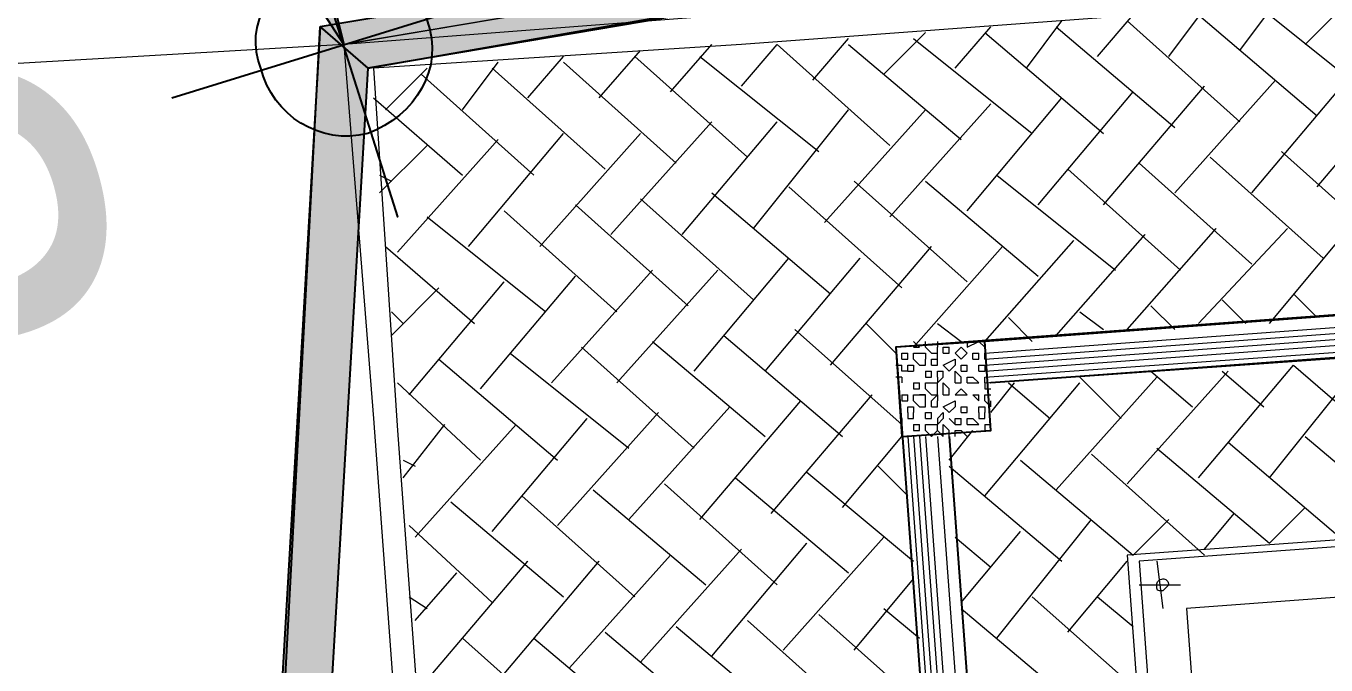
# Model space of a CAD drawing. Header units: millimetres. Extents: x 2928 to 3112, y 1220 to 1280.
# Drawn here: x 2998.824 to 2999.554, y 1266.442 to 1266.801 of the extents above; entities that cross this region are included whole.
import ezdxf

# ---------------------------------------------------------------- set-up
doc = ezdxf.new("R2010")
doc.units = ezdxf.units.MM
doc.styles.add('Arial$001', font='arial.ttf', dxfattribs={"height": 3.564})

msp = doc.modelspace()

# ---------------------------------------------------------------- hatches: boundary and pattern name
at = {"true_color": 0xdd0000}
h = msp.add_hatch(color=12, dxfattribs=at)
h.paths.add_polyline_path([(3002.98886, 1267.45733), (3002.96553, 1267.46066), (3002.68219, 1262.21392)])
h.paths.add_polyline_path([(3002.96553, 1267.46066), (3002.68219, 1262.21392), (3002.65886, 1262.23725)])
h.paths.add_polyline_path([(3002.68219, 1262.21392), (3002.65886, 1262.23725), (2998.68214, 1261.54058)])
h.paths.add_polyline_path([(3002.65886, 1262.23725), (2998.68214, 1261.54058), (2998.7088, 1261.57058)])
h.paths.add_polyline_path([(2998.68214, 1261.54058), (2998.7088, 1261.57058), (2998.98881, 1266.80065)])
h.paths.add_polyline_path([(2998.7088, 1261.57058), (2998.98881, 1266.80065), (2999.01547, 1266.77732)])
h.paths.add_polyline_path([(2998.98881, 1266.80065), (2999.01547, 1266.77732), (3002.97553, 1267.47066)])
h.paths.add_polyline_path([(2999.01547, 1266.77732), (3002.97553, 1267.47066), (3002.97886, 1267.44733)])
at = {"true_color": 0x000007}
msp.add_hatch(color=7, dxfattribs=at).paths.add_polyline_path([(2998.92881, 1267.08732), (2999.00214, 1266.79065), (2998.83547, 1267.04732)])

# ---------------------------------------------------------------- linework, layer by layer
at = {"color": 252, "linetype": 'Continuous', "lineweight": 5, "true_color": 0x989898}
for points in [[(3003.02887, 1267.46733), (2999.00214, 1266.79065), (2997.51545, 1266.70398), (2997.44879, 1268.88735), (3003.14553, 1269.49069)], [(3000.5255, 1266.90065), (2999.21881, 1266.80732), (2999.00214, 1266.79065), (2999.01881, 1266.58065), (2999.35881, 1261.95725), (3000.88217, 1262.07059), (3002.40886, 1262.18392), (3002.06885, 1266.80399), (3002.05218, 1267.01399), (3001.83885, 1266.99732)], [(3000.52883, 1266.88732), (2999.22548, 1266.79065), (2999.01881, 1266.77732), (2999.03214, 1266.57398), (2999.37215, 1261.97392), (3000.88217, 1262.08392), (3002.39219, 1262.19725), (3002.05552, 1266.79732), (3002.03885, 1266.99732), (3001.83218, 1266.98399)], [(2999.44215, 1266.50398), (2999.75215, 1262.30392), (3000.85883, 1262.38726), (3001.96552, 1262.47059), (3001.65885, 1266.66398), (3000.54883, 1266.58398)]]:
    msp.add_lwpolyline(points, close=True, dxfattribs=at)
at = {"color": 12, "linetype": 'Continuous', "lineweight": -2, "true_color": 0xdd0000}
for points in [[(2998.98881, 1266.80065), (2999.01547, 1266.77732), (3002.97553, 1267.47066)], [(2999.01547, 1266.77732), (3002.97553, 1267.47066), (3002.97886, 1267.44733)], [(2998.68214, 1261.54058), (2998.7088, 1261.57058), (2998.98881, 1266.80065)], [(2998.7088, 1261.57058), (2998.98881, 1266.80065), (2999.01547, 1266.77732)]]:
    msp.add_lwpolyline(points, close=True, dxfattribs=at)
at = {"color": 7, "linetype": 'Continuous', "lineweight": 5, "true_color": 0x000007}
msp.add_lwpolyline([(2999.00214, 1266.79065), (3002.97886, 1267.46066), (3002.66886, 1262.22725), (2998.69547, 1261.55724)], dxfattribs=at)
at = {"color": 7, "linetype": 'Continuous', "lineweight": -2, "true_color": 0x000007}
for points in [[(2998.92881, 1267.08732), (2999.00214, 1266.79065), (2998.83547, 1267.04732)], [(2999.31215, 1266.62065), (2999.31548, 1266.57065), (2999.36548, 1266.57398), (2999.36215, 1266.62398)]]:
    msp.add_lwpolyline(points, close=True, dxfattribs=at)
for points in [[(2998.97214, 1266.88399), (2999.03214, 1266.69398), (2999.03214, 1266.69398)], [(2998.97214, 1266.88399), (2999.03214, 1266.69398), (2999.03214, 1266.69398)], [(2998.90547, 1266.76065), (2999.09881, 1266.82065), (2999.09881, 1266.82065)], [(2998.90547, 1266.76065), (2999.09881, 1266.82065), (2999.09881, 1266.82065)], [(3001.97552, 1264.02061), (3001.76885, 1266.80065), (3000.54216, 1266.71065), (2999.31215, 1266.62065), (2999.51548, 1263.85728)], [(3000.54216, 1266.68398), (2999.36548, 1266.60065), (2999.36548, 1266.60065)], [(2999.34215, 1266.57065), (2999.54215, 1263.86061), (2999.54215, 1263.86061)]]:
    msp.add_lwpolyline(points, dxfattribs=at)
at = {"color": 9, "linetype": 'Continuous', "lineweight": 5, "true_color": 0xbababa}
for points in [[(2999.50548, 1266.78732), (2999.52548, 1266.81399), (2999.52548, 1266.81399)], [(2999.54215, 1266.79065), (2999.56548, 1266.81399), (2999.56548, 1266.81399)], [(2999.38548, 1266.77732), (2999.40548, 1266.80399), (2999.40548, 1266.80399)], [(2999.42548, 1266.78399), (2999.44548, 1266.80732), (2999.44548, 1266.80732)], [(2999.44215, 1266.80399), (2999.50548, 1266.74732), (2999.50548, 1266.74732)], [(2999.46548, 1266.78399), (2999.48548, 1266.81065), (2999.48548, 1266.81065)], [(2999.48215, 1266.80732), (2999.54882, 1266.75065), (2999.54882, 1266.75065)], [(2999.52215, 1266.80732), (2999.58882, 1266.75399), (2999.58882, 1266.75399)], [(2999.30548, 1266.77399), (2999.32881, 1266.79732), (2999.32881, 1266.79732)], [(2999.34548, 1266.77732), (2999.36548, 1266.80065), (2999.36548, 1266.80065)], [(2999.36215, 1266.79732), (2999.42881, 1266.74065), (2999.42881, 1266.74065)], [(2999.40215, 1266.80065), (2999.46881, 1266.74399), (2999.46881, 1266.74399)], [(2999.18548, 1266.76399), (2999.20881, 1266.79065), (2999.20881, 1266.79065)], [(2999.22548, 1266.76732), (2999.24548, 1266.79065), (2999.24548, 1266.79065)], [(2999.24548, 1266.79065), (2999.30881, 1266.73399), (2999.30881, 1266.73399)], [(2999.26548, 1266.77065), (2999.28548, 1266.79399), (2999.28548, 1266.79399)], [(2999.28548, 1266.79065), (2999.34881, 1266.73732), (2999.34881, 1266.73732)], [(2999.32215, 1266.79399), (2999.38881, 1266.74065), (2999.38881, 1266.74065)], [(2999.36215, 1266.62398), (3000.54216, 1266.71065), (3001.71885, 1266.79399)], [(2999.36215, 1266.61732), (3000.54216, 1266.70398), (3001.71885, 1266.79065)], [(2999.36215, 1266.61398), (3000.54216, 1266.70065), (3001.72218, 1266.79065)], [(2999.10548, 1266.76065), (2999.12548, 1266.78399), (2999.12548, 1266.78399)], [(2999.14548, 1266.76065), (2999.16881, 1266.78732), (2999.16881, 1266.78732)], [(2999.16548, 1266.78399), (2999.22881, 1266.72732), (2999.22881, 1266.72732)], [(2999.20214, 1266.78399), (2999.26881, 1266.73065), (2999.26881, 1266.73065)], [(2999.36215, 1266.61065), (3000.54216, 1266.69732), (3001.72218, 1266.78399)], [(2999.02547, 1266.75399), (2999.04881, 1266.77732), (2999.04881, 1266.77732)], [(2999.06881, 1266.75399), (2999.08881, 1266.78065), (2999.08881, 1266.78065)], [(2999.08548, 1266.77732), (2999.14881, 1266.72065), (2999.14881, 1266.72065)], [(2999.12548, 1266.78065), (2999.18881, 1266.72398), (2999.18881, 1266.72398)], [(2999.36215, 1266.60732), (3000.54216, 1266.69398), (3001.72218, 1266.78065)], [(2999.36215, 1266.60398), (3000.54216, 1266.68732), (3001.72218, 1266.77732)], [(2999.54882, 1266.71065), (2999.60548, 1266.77732), (2999.60548, 1266.77732)], [(2999.04548, 1266.77399), (2999.10881, 1266.71732), (2999.10881, 1266.71732)], [(2999.36215, 1266.60065), (3000.54216, 1266.68732), (3001.72218, 1266.77399)], [(2999.42881, 1266.70065), (2999.48548, 1266.76732), (2999.48548, 1266.76732)], [(2999.46881, 1266.70732), (2999.52548, 1266.77065), (2999.52548, 1266.77065)], [(2999.51215, 1266.70732), (2999.56548, 1266.77065), (2999.56548, 1266.77065)], [(2999.01881, 1266.76065), (2999.06881, 1266.71732), (2999.06881, 1266.71732)], [(2999.35215, 1266.69732), (2999.40548, 1266.76065), (2999.40548, 1266.76065)], [(2999.39215, 1266.70065), (2999.44548, 1266.76399), (2999.44548, 1266.76399)], [(2999.23214, 1266.68732), (2999.28548, 1266.75399), (2999.28548, 1266.75399)], [(2999.27215, 1266.69065), (2999.32881, 1266.75399), (2999.32881, 1266.75399)], [(2999.30881, 1266.69398), (2999.36548, 1266.75732), (2999.36548, 1266.75732)], [(2999.15214, 1266.68398), (2999.20881, 1266.74732), (2999.20881, 1266.74732)], [(2999.19214, 1266.68398), (2999.24548, 1266.74732), (2999.24548, 1266.74732)], [(2999.07214, 1266.67732), (2999.12548, 1266.74065), (2999.12548, 1266.74065)], [(2999.11214, 1266.67732), (2999.16881, 1266.74065), (2999.16881, 1266.74065)], [(2999.02214, 1266.70732), (2999.04881, 1266.73399), (2999.04881, 1266.73399)], [(2999.03214, 1266.67398), (2999.08881, 1266.73732), (2999.08881, 1266.73732)], [(2999.44881, 1266.72398), (2999.51215, 1266.66732), (2999.51215, 1266.66732)], [(2999.48881, 1266.72732), (2999.55215, 1266.67065), (2999.55215, 1266.67065)], [(2999.52882, 1266.73065), (2999.59215, 1266.67398), (2999.59215, 1266.67398)], [(2999.02214, 1266.71732), (2999.02881, 1266.71398), (2999.02881, 1266.71398)], [(2999.36881, 1266.71732), (2999.43548, 1266.66398), (2999.43548, 1266.66398)], [(2999.40881, 1266.72065), (2999.47215, 1266.66398), (2999.47215, 1266.66398)], [(2999.25214, 1266.71065), (2999.31548, 1266.65398), (2999.31548, 1266.65398)], [(2999.28881, 1266.71398), (2999.35215, 1266.65732), (2999.35215, 1266.65732)], [(2999.32881, 1266.71398), (2999.39215, 1266.66065), (2999.39215, 1266.66065)], [(2999.16881, 1266.70398), (2999.23214, 1266.64732), (2999.23214, 1266.64732)], [(2999.20881, 1266.70732), (2999.27548, 1266.65065), (2999.27548, 1266.65065)], [(2999.09214, 1266.69732), (2999.15548, 1266.64065), (2999.15548, 1266.64065)], [(2999.13214, 1266.70065), (2999.19548, 1266.64398), (2999.19548, 1266.64398)], [(2999.04881, 1266.69398), (2999.11548, 1266.64065), (2999.11548, 1266.64065)], [(2999.44215, 1266.63065), (2999.49215, 1266.68732), (2999.49215, 1266.68732)], [(2999.48215, 1266.63398), (2999.53215, 1266.68732), (2999.53215, 1266.68732)], [(2999.52215, 1266.63398), (2999.57215, 1266.69398), (2999.57215, 1266.69398)], [(2999.36215, 1266.62398), (2999.41215, 1266.68065), (2999.41215, 1266.68065)], [(2999.40215, 1266.62732), (2999.45215, 1266.68398), (2999.45215, 1266.68398)], [(2999.02547, 1266.67732), (2999.07548, 1266.63398), (2999.07548, 1266.63398)], [(2999.27548, 1266.61065), (2999.33215, 1266.67732), (2999.33215, 1266.67732)], [(2999.32215, 1266.62065), (2999.37215, 1266.67732), (2999.37215, 1266.67732)], [(2999.19881, 1266.60732), (2999.25214, 1266.67065), (2999.25214, 1266.67065)], [(2999.23881, 1266.60732), (2999.29215, 1266.67065), (2999.29215, 1266.67065)], [(2999.07881, 1266.59732), (2999.13214, 1266.66065), (2999.13214, 1266.66065)], [(2999.11881, 1266.60065), (2999.17548, 1266.66398), (2999.17548, 1266.66398)], [(2999.15548, 1266.60065), (2999.21214, 1266.66398), (2999.21214, 1266.66398)], [(2999.02881, 1266.62732), (2999.05548, 1266.65398), (2999.05548, 1266.65398)], [(2999.03881, 1266.59398), (2999.09214, 1266.65732), (2999.09214, 1266.65732)], [(2999.53548, 1266.65065), (2999.54882, 1266.63732), (2999.54882, 1266.63732)], [(2999.45548, 1266.64398), (2999.46881, 1266.63065), (2999.46881, 1266.63065)], [(2999.49548, 1266.64732), (2999.50882, 1266.63398), (2999.50882, 1266.63398)], [(2999.02881, 1266.64065), (2999.03548, 1266.63398), (2999.03548, 1266.63398)], [(2999.37548, 1266.63732), (2999.38881, 1266.62398), (2999.38881, 1266.62398)], [(2999.41548, 1266.64065), (2999.42881, 1266.63065), (2999.42881, 1266.63065)], [(2999.25548, 1266.63065), (2999.31548, 1266.57732), (2999.31548, 1266.57732)], [(2999.29548, 1266.63398), (2999.31215, 1266.61732), (2999.31215, 1266.61732)], [(2999.33548, 1266.63398), (2999.34881, 1266.62398), (2999.34881, 1266.62398)], [(2999.17548, 1266.62398), (2999.23881, 1266.57065), (2999.23881, 1266.57065)], [(2999.21548, 1266.62732), (2999.28215, 1266.57065), (2999.28215, 1266.57065)], [(2999.32548, 1266.62065), (2999.32215, 1266.62398), (2999.32215, 1266.62398)], [(2999.32881, 1266.62065), (2999.32881, 1266.62398), (2999.32881, 1266.62398)], [(2999.33548, 1266.62398), (2999.33548, 1266.62065), (2999.33548, 1266.62065)], [(2999.35215, 1266.62398), (2999.35215, 1266.62065), (2999.35215, 1266.62065)], [(2999.35215, 1266.62065), (2999.35881, 1266.62398), (2999.35881, 1266.62398)], [(2999.35881, 1266.62398), (2999.35548, 1266.62398), (2999.35548, 1266.62398)], [(2999.36215, 1266.62065), (2999.35881, 1266.62398), (2999.35881, 1266.62398)], [(2999.36215, 1266.62065), (2999.36215, 1266.62398), (2999.36215, 1266.62398)], [(2999.05548, 1266.61398), (2999.12214, 1266.55732), (2999.12214, 1266.55732)], [(2999.09548, 1266.61732), (2999.16214, 1266.56398), (2999.16214, 1266.56398)], [(2999.13548, 1266.62065), (2999.19881, 1266.56398), (2999.19881, 1266.56398)], [(2999.31548, 1266.61732), (2999.31881, 1266.61732), (2999.31881, 1266.61732)], [(2999.31548, 1266.61398), (2999.31548, 1266.61732), (2999.31548, 1266.61732)], [(2999.31548, 1266.61398), (2999.31881, 1266.61398), (2999.31881, 1266.61398)], [(2999.31881, 1266.61398), (2999.31881, 1266.61732), (2999.31881, 1266.61732)], [(2999.32215, 1266.62065), (2999.32548, 1266.62065), (2999.32548, 1266.62065)], [(2999.32215, 1266.61398), (2999.32215, 1266.61732), (2999.32215, 1266.61732)], [(2999.32215, 1266.61732), (2999.32881, 1266.61732), (2999.32881, 1266.61732)], [(2999.32215, 1266.61398), (2999.32548, 1266.61065), (2999.32548, 1266.61065)], [(2999.32881, 1266.62065), (2999.33215, 1266.61732), (2999.33215, 1266.61732)], [(2999.32881, 1266.61732), (2999.32881, 1266.61398), (2999.32881, 1266.61398)], [(2999.32881, 1266.61065), (2999.32881, 1266.61398), (2999.32881, 1266.61398)], [(2999.33215, 1266.61732), (2999.33548, 1266.61732), (2999.33548, 1266.61732)], [(2999.33215, 1266.61065), (2999.33215, 1266.61398), (2999.33215, 1266.61398)], [(2999.33215, 1266.61398), (2999.33548, 1266.61398), (2999.33548, 1266.61398)], [(2999.33548, 1266.61732), (2999.33548, 1266.62065), (2999.33548, 1266.62065)], [(2999.33548, 1266.61398), (2999.33548, 1266.61732), (2999.33548, 1266.61732)], [(2999.33548, 1266.61065), (2999.33548, 1266.61398), (2999.33548, 1266.61398)], [(2999.33881, 1266.62065), (2999.34215, 1266.62065), (2999.34215, 1266.62065)], [(2999.33881, 1266.61732), (2999.33881, 1266.62065), (2999.33881, 1266.62065)], [(2999.33881, 1266.61732), (2999.34215, 1266.61732), (2999.34215, 1266.61732)], [(2999.33881, 1266.61065), (2999.34548, 1266.61398), (2999.34548, 1266.61398)], [(2999.34215, 1266.61732), (2999.34215, 1266.62065), (2999.34215, 1266.62065)], [(2999.34548, 1266.61732), (2999.34881, 1266.62065), (2999.34881, 1266.62065)], [(2999.34548, 1266.61732), (2999.34881, 1266.61398), (2999.34881, 1266.61398)], [(2999.34548, 1266.61398), (2999.34548, 1266.61065), (2999.34548, 1266.61065)], [(2999.34881, 1266.62065), (2999.35215, 1266.61732), (2999.35215, 1266.61732)], [(2999.34881, 1266.61398), (2999.35215, 1266.61732), (2999.35215, 1266.61732)], [(2999.35548, 1266.61398), (2999.35548, 1266.61732), (2999.35548, 1266.61732)], [(2999.35548, 1266.61732), (2999.35881, 1266.61732), (2999.35881, 1266.61732)], [(2999.35548, 1266.61398), (2999.35881, 1266.61398), (2999.35881, 1266.61398)], [(2999.35881, 1266.61398), (2999.35881, 1266.61732), (2999.35881, 1266.61732)], [(2999.36215, 1266.61398), (2999.36215, 1266.61732), (2999.36215, 1266.61732)], [(2999.36215, 1266.61398), (2999.36215, 1266.61732), (2999.36215, 1266.61732)], [(2999.52215, 1266.54732), (2999.57548, 1266.61398), (2999.57548, 1266.61398)], [(2999.31215, 1266.61065), (2999.31548, 1266.61065), (2999.31548, 1266.61065)], [(2999.31548, 1266.60732), (2999.31548, 1266.61065), (2999.31548, 1266.61065)], [(2999.31881, 1266.60732), (2999.31548, 1266.60732), (2999.31548, 1266.60732)], [(2999.31881, 1266.60732), (2999.31881, 1266.61065), (2999.31881, 1266.61065)], [(2999.31881, 1266.61065), (2999.32215, 1266.61065), (2999.32215, 1266.61065)], [(2999.31881, 1266.60732), (2999.32215, 1266.60732), (2999.32215, 1266.60732)], [(2999.32215, 1266.61065), (2999.32215, 1266.60732), (2999.32215, 1266.60732)], [(2999.32548, 1266.61065), (2999.32881, 1266.61065), (2999.32881, 1266.61065)], [(2999.32881, 1266.60732), (2999.33215, 1266.60732), (2999.33215, 1266.60732)], [(2999.32881, 1266.60732), (2999.32881, 1266.60398), (2999.32881, 1266.60398)], [(2999.33215, 1266.61065), (2999.33548, 1266.61065), (2999.33548, 1266.61065)], [(2999.33215, 1266.60398), (2999.33215, 1266.60732), (2999.33215, 1266.60732)], [(2999.33548, 1266.60398), (2999.33548, 1266.60732), (2999.33548, 1266.60732)], [(2999.33548, 1266.60732), (2999.33881, 1266.60732), (2999.33881, 1266.60732)], [(2999.33881, 1266.61065), (2999.34215, 1266.60732), (2999.34215, 1266.60732)], [(2999.33881, 1266.60398), (2999.33881, 1266.60732), (2999.33881, 1266.60732)], [(2999.34215, 1266.60732), (2999.34548, 1266.61065), (2999.34548, 1266.61065)], [(2999.34548, 1266.60732), (2999.34881, 1266.60398), (2999.34881, 1266.60398)], [(2999.34548, 1266.60398), (2999.34548, 1266.60732), (2999.34548, 1266.60732)], [(2999.34881, 1266.60732), (2999.34881, 1266.61065), (2999.34881, 1266.61065)], [(2999.34881, 1266.61065), (2999.35215, 1266.61065), (2999.35215, 1266.61065)], [(2999.34881, 1266.60732), (2999.35215, 1266.60732), (2999.35215, 1266.60732)], [(2999.35215, 1266.60732), (2999.35215, 1266.61065), (2999.35215, 1266.61065)], [(2999.35881, 1266.60732), (2999.35881, 1266.61065), (2999.35881, 1266.61065)], [(2999.35881, 1266.61065), (2999.36215, 1266.61065), (2999.36215, 1266.61065)], [(2999.35881, 1266.60732), (2999.36215, 1266.60732), (2999.36215, 1266.60732)], [(2999.36215, 1266.61065), (2999.36215, 1266.60732), (2999.36215, 1266.60732)], [(2999.44215, 1266.54398), (2999.49882, 1266.60732), (2999.49882, 1266.60732)], [(2999.45548, 1266.60732), (2999.47881, 1266.58732), (2999.47881, 1266.58732)], [(2999.48215, 1266.54732), (2999.53548, 1266.61065), (2999.53548, 1266.61065)], [(2999.49548, 1266.60732), (2999.51882, 1266.58732), (2999.51882, 1266.58732)], [(2999.53548, 1266.61065), (2999.55882, 1266.59065), (2999.55882, 1266.59065)], [(2999.03214, 1266.60065), (2999.07881, 1266.55732), (2999.07881, 1266.55732)], [(2999.31548, 1266.60398), (2999.31215, 1266.60398), (2999.31215, 1266.60398)], [(2999.31548, 1266.60398), (2999.31548, 1266.60065), (2999.31548, 1266.60065)], [(2999.32215, 1266.60065), (2999.32548, 1266.60065), (2999.32548, 1266.60065)], [(2999.32215, 1266.60065), (2999.32215, 1266.59732), (2999.32215, 1266.59732)], [(2999.32548, 1266.59732), (2999.32548, 1266.60065), (2999.32548, 1266.60065)], [(2999.32881, 1266.60398), (2999.33215, 1266.60398), (2999.33215, 1266.60398)], [(2999.32881, 1266.59732), (2999.32881, 1266.60065), (2999.32881, 1266.60065)], [(2999.32881, 1266.60065), (2999.33215, 1266.60065), (2999.33215, 1266.60065)], [(2999.33215, 1266.60065), (2999.33548, 1266.60065), (2999.33548, 1266.60065)], [(2999.33548, 1266.60398), (2999.33548, 1266.60065), (2999.33548, 1266.60065)], [(2999.33548, 1266.60065), (2999.33881, 1266.60398), (2999.33881, 1266.60398)], [(2999.33548, 1266.59398), (2999.33548, 1266.60065), (2999.33548, 1266.60065)], [(2999.33881, 1266.60065), (2999.34215, 1266.59732), (2999.34215, 1266.59732)], [(2999.33881, 1266.59732), (2999.33881, 1266.60065), (2999.33881, 1266.60065)], [(2999.34548, 1266.60065), (2999.34548, 1266.60398), (2999.34548, 1266.60398)], [(2999.34548, 1266.60065), (2999.34881, 1266.60065), (2999.34881, 1266.60065)], [(2999.34881, 1266.60065), (2999.34881, 1266.60398), (2999.34881, 1266.60398)], [(2999.35215, 1266.60065), (2999.35215, 1266.60398), (2999.35215, 1266.60398)], [(2999.35215, 1266.60398), (2999.35548, 1266.60398), (2999.35548, 1266.60398)], [(2999.35215, 1266.60065), (2999.35881, 1266.60065), (2999.35881, 1266.60065)], [(2999.35548, 1266.60398), (2999.35881, 1266.60065), (2999.35881, 1266.60065)], [(2999.36215, 1266.60065), (2999.36215, 1266.60398), (2999.36215, 1266.60398)], [(2999.36215, 1266.60065), (2999.36215, 1266.59732), (2999.36215, 1266.59732)], [(2999.36215, 1266.53732), (2999.41548, 1266.60065), (2999.41548, 1266.60065)], [(2999.36548, 1266.58398), (2999.37881, 1266.60065), (2999.37881, 1266.60065)], [(2999.37548, 1266.60065), (2999.39881, 1266.58065), (2999.39881, 1266.58065)], [(2999.40215, 1266.54065), (2999.45881, 1266.60398), (2999.45881, 1266.60398)], [(2999.41548, 1266.60398), (2999.43881, 1266.58065), (2999.43881, 1266.58065)], [(2999.24214, 1266.52732), (2999.29881, 1266.59398), (2999.29881, 1266.59398)], [(2999.31548, 1266.59398), (2999.31548, 1266.59065), (2999.31548, 1266.59065)], [(2999.31548, 1266.59398), (2999.31881, 1266.59398), (2999.31881, 1266.59398)], [(2999.31881, 1266.59065), (2999.31881, 1266.59398), (2999.31881, 1266.59398)], [(2999.32215, 1266.59732), (2999.32548, 1266.59732), (2999.32548, 1266.59732)], [(2999.32215, 1266.59065), (2999.32215, 1266.59398), (2999.32215, 1266.59398)], [(2999.32215, 1266.59398), (2999.32881, 1266.59398), (2999.32881, 1266.59398)], [(2999.32881, 1266.59398), (2999.32548, 1266.59398), (2999.32548, 1266.59398)], [(2999.32881, 1266.59732), (2999.33215, 1266.59398), (2999.33215, 1266.59398)], [(2999.32881, 1266.58732), (2999.32881, 1266.59398), (2999.32881, 1266.59398)], [(2999.33215, 1266.59398), (2999.33548, 1266.59398), (2999.33548, 1266.59398)], [(2999.33215, 1266.59065), (2999.33548, 1266.59398), (2999.33548, 1266.59398)], [(2999.33548, 1266.59398), (2999.33548, 1266.59065), (2999.33548, 1266.59065)], [(2999.33881, 1266.59398), (2999.33881, 1266.59732), (2999.33881, 1266.59732)], [(2999.33881, 1266.59398), (2999.34215, 1266.59398), (2999.34215, 1266.59398)], [(2999.34215, 1266.59398), (2999.34215, 1266.59732), (2999.34215, 1266.59732)], [(2999.34548, 1266.59398), (2999.34881, 1266.59732), (2999.34881, 1266.59732)], [(2999.34548, 1266.59398), (2999.34881, 1266.59398), (2999.34881, 1266.59398)], [(2999.34881, 1266.59732), (2999.35215, 1266.59398), (2999.35215, 1266.59398)], [(2999.34881, 1266.59398), (2999.35215, 1266.59398), (2999.35215, 1266.59398)], [(2999.35548, 1266.59398), (2999.35881, 1266.59065), (2999.35881, 1266.59065)], [(2999.35548, 1266.59398), (2999.35881, 1266.59398), (2999.35881, 1266.59398)], [(2999.35881, 1266.59065), (2999.35881, 1266.59398), (2999.35881, 1266.59398)], [(2999.36215, 1266.59732), (2999.36548, 1266.59732), (2999.36548, 1266.59732)], [(2999.36215, 1266.59065), (2999.36215, 1266.59398), (2999.36215, 1266.59398)], [(2999.36215, 1266.59398), (2999.36548, 1266.59398), (2999.36548, 1266.59398)], [(2999.16214, 1266.52398), (2999.21881, 1266.58732), (2999.21881, 1266.58732)], [(2999.20214, 1266.52398), (2999.25881, 1266.59065), (2999.25881, 1266.59065)], [(2999.31548, 1266.59065), (2999.31881, 1266.59065), (2999.31881, 1266.59065)], [(2999.31881, 1266.58398), (2999.31881, 1266.58732), (2999.31881, 1266.58732)], [(2999.31881, 1266.58732), (2999.32215, 1266.58732), (2999.32215, 1266.58732)], [(2999.32215, 1266.59065), (2999.32548, 1266.58732), (2999.32548, 1266.58732)], [(2999.32215, 1266.58732), (2999.32215, 1266.58398), (2999.32215, 1266.58398)], [(2999.32548, 1266.58732), (2999.32881, 1266.58732), (2999.32881, 1266.58732)], [(2999.33215, 1266.58732), (2999.33215, 1266.59065), (2999.33215, 1266.59065)], [(2999.33215, 1266.58732), (2999.33548, 1266.58732), (2999.33548, 1266.58732)], [(2999.33548, 1266.58732), (2999.33548, 1266.59065), (2999.33548, 1266.59065)], [(2999.33881, 1266.58732), (2999.34548, 1266.59065), (2999.34548, 1266.59065)], [(2999.33881, 1266.58732), (2999.34215, 1266.58398), (2999.34215, 1266.58398)], [(2999.34215, 1266.58398), (2999.34548, 1266.58732), (2999.34548, 1266.58732)], [(2999.34548, 1266.59065), (2999.34548, 1266.58732), (2999.34548, 1266.58732)], [(2999.34881, 1266.58398), (2999.34881, 1266.58732), (2999.34881, 1266.58732)], [(2999.34881, 1266.58732), (2999.35215, 1266.58732), (2999.35215, 1266.58732)], [(2999.35215, 1266.58398), (2999.35215, 1266.58732), (2999.35215, 1266.58732)], [(2999.35881, 1266.58398), (2999.35881, 1266.58732), (2999.35881, 1266.58732)], [(2999.35881, 1266.58732), (2999.36215, 1266.58732), (2999.36215, 1266.58732)], [(2999.36215, 1266.59065), (2999.36548, 1266.58732), (2999.36548, 1266.58732)], [(2999.36215, 1266.58732), (2999.36215, 1266.58398), (2999.36215, 1266.58398)], [(2999.36548, 1266.58732), (2999.36548, 1266.59065), (2999.36548, 1266.59065)], [(2999.08548, 1266.51732), (2999.13881, 1266.58065), (2999.13881, 1266.58065)], [(2999.12214, 1266.52065), (2999.17881, 1266.58398), (2999.17881, 1266.58398)], [(2999.31548, 1266.58065), (2999.31548, 1266.57732), (2999.31548, 1266.57732)], [(2999.31881, 1266.58398), (2999.31881, 1266.58065), (2999.31881, 1266.58065)], [(2999.31881, 1266.58065), (2999.32215, 1266.58065), (2999.32215, 1266.58065)], [(2999.32215, 1266.58065), (2999.32215, 1266.58398), (2999.32215, 1266.58398)], [(2999.32881, 1266.58398), (2999.33215, 1266.58398), (2999.33215, 1266.58398)], [(2999.32881, 1266.58065), (2999.32881, 1266.58398), (2999.32881, 1266.58398)], [(2999.32881, 1266.58065), (2999.33215, 1266.58065), (2999.33215, 1266.58065)], [(2999.33215, 1266.58065), (2999.33215, 1266.58398), (2999.33215, 1266.58398)], [(2999.33548, 1266.58065), (2999.33881, 1266.58398), (2999.33881, 1266.58398)], [(2999.33548, 1266.58065), (2999.33548, 1266.57732), (2999.33548, 1266.57732)], [(2999.33548, 1266.57732), (2999.33881, 1266.58065), (2999.33881, 1266.58065)], [(2999.33881, 1266.58398), (2999.33881, 1266.58065), (2999.33881, 1266.58065)], [(2999.34548, 1266.57732), (2999.34215, 1266.58065), (2999.34215, 1266.58065)], [(2999.34548, 1266.58065), (2999.34881, 1266.58065), (2999.34881, 1266.58065)], [(2999.34548, 1266.57732), (2999.34548, 1266.58065), (2999.34548, 1266.58065)], [(2999.34881, 1266.58398), (2999.35215, 1266.58398), (2999.35215, 1266.58398)], [(2999.34881, 1266.57732), (2999.34881, 1266.58065), (2999.34881, 1266.58065)], [(2999.35215, 1266.57732), (2999.35215, 1266.58065), (2999.35215, 1266.58065)], [(2999.35215, 1266.58065), (2999.35548, 1266.58065), (2999.35548, 1266.58065)], [(2999.35548, 1266.58065), (2999.35881, 1266.57732), (2999.35881, 1266.57732)], [(2999.35881, 1266.58398), (2999.35881, 1266.58065), (2999.35881, 1266.58065)], [(2999.35881, 1266.58065), (2999.36215, 1266.58065), (2999.36215, 1266.58065)], [(2999.36215, 1266.58065), (2999.36215, 1266.58398), (2999.36215, 1266.58398)], [(2999.03548, 1266.54732), (2999.05881, 1266.57732), (2999.05881, 1266.57732)], [(2999.04214, 1266.51398), (2999.09881, 1266.57732), (2999.09881, 1266.57732)], [(2999.28215, 1266.53065), (2999.31548, 1266.57065), (2999.31548, 1266.57065)], [(2999.31881, 1266.57065), (2999.31548, 1266.57065), (2999.31548, 1266.57065)], [(2999.31548, 1266.57065), (2999.31881, 1266.57065), (2999.31881, 1266.57065)], [(2999.31881, 1266.57065), (2999.51882, 1263.85728), (2999.51882, 1263.85728)], [(2999.32215, 1266.57732), (2999.32548, 1266.57732), (2999.32548, 1266.57732)], [(2999.32215, 1266.57732), (2999.32215, 1266.57398), (2999.32215, 1266.57398)], [(2999.32215, 1266.57398), (2999.32548, 1266.57398), (2999.32548, 1266.57398)], [(2999.32215, 1266.57065), (2999.52215, 1263.85728), (2999.52215, 1263.85728)], [(2999.32548, 1266.57398), (2999.32548, 1266.57732), (2999.32548, 1266.57732)], [(2999.32548, 1266.57065), (2999.52548, 1263.85728), (2999.52548, 1263.85728)], [(2999.32881, 1266.57398), (2999.32881, 1266.57732), (2999.32881, 1266.57732)], [(2999.32881, 1266.57732), (2999.33215, 1266.57732), (2999.33215, 1266.57732)], [(2999.32881, 1266.57398), (2999.33215, 1266.57065), (2999.33215, 1266.57065)], [(2999.32881, 1266.57065), (2999.52882, 1263.85728), (2999.52882, 1263.85728)], [(2999.33215, 1266.57732), (2999.33548, 1266.57732), (2999.33548, 1266.57732)], [(2999.33215, 1266.57065), (2999.33548, 1266.57398), (2999.33548, 1266.57398)], [(2999.33548, 1266.57398), (2999.33548, 1266.57732), (2999.33548, 1266.57732)], [(2999.33881, 1266.57065), (2999.33548, 1266.57398), (2999.33548, 1266.57398)], [(2999.33548, 1266.57065), (2999.53548, 1263.86061), (2999.53548, 1263.86061)], [(2999.33548, 1266.57065), (2999.53548, 1263.86061), (2999.53548, 1263.86061)], [(2999.33881, 1266.57732), (2999.34215, 1266.57398), (2999.34215, 1266.57398)], [(2999.33881, 1266.57398), (2999.33881, 1266.57732), (2999.33881, 1266.57732)], [(2999.33881, 1266.57065), (2999.33881, 1266.57398), (2999.33881, 1266.57398)], [(2999.34215, 1266.57065), (2999.34215, 1266.57398), (2999.34215, 1266.57398)], [(2999.34215, 1266.55732), (2999.35548, 1266.57398), (2999.35548, 1266.57398)], [(2999.34215, 1266.57065), (2999.54215, 1263.86061), (2999.54215, 1263.86061)], [(2999.34548, 1266.57732), (2999.34881, 1266.57732), (2999.34881, 1266.57732)], [(2999.34548, 1266.57065), (2999.34548, 1266.57398), (2999.34548, 1266.57398)], [(2999.34548, 1266.57398), (2999.34881, 1266.57398), (2999.34881, 1266.57398)], [(2999.34881, 1266.57398), (2999.35215, 1266.57065), (2999.35215, 1266.57065)], [(2999.35215, 1266.57732), (2999.35881, 1266.57732), (2999.35881, 1266.57732)], [(2999.36215, 1266.57732), (2999.36548, 1266.57732), (2999.36548, 1266.57732)], [(2999.36215, 1266.57732), (2999.36215, 1266.57398), (2999.36215, 1266.57398)], [(2999.36215, 1266.57398), (2999.36548, 1266.57398), (2999.36548, 1266.57398)], [(2999.36548, 1266.57398), (2999.36548, 1266.57732), (2999.36548, 1266.57732)], [(2999.54215, 1266.57065), (2999.60548, 1266.51732), (2999.60548, 1266.51732)], [(2999.45881, 1266.56398), (2999.52215, 1266.51065), (2999.52215, 1266.51065)], [(2999.49882, 1266.56732), (2999.56548, 1266.51065), (2999.56548, 1266.51065)], [(2999.03548, 1266.55732), (2999.04214, 1266.55398), (2999.04214, 1266.55398)], [(2999.38215, 1266.55732), (2999.44548, 1266.50398), (2999.44548, 1266.50398)], [(2999.42215, 1266.56065), (2999.48548, 1266.50398), (2999.48548, 1266.50398)], [(2999.26215, 1266.55065), (2999.32215, 1266.50065), (2999.32215, 1266.50065)], [(2999.30215, 1266.55398), (2999.31881, 1266.53732), (2999.31881, 1266.53732)], [(2999.34215, 1266.55398), (2999.40548, 1266.50065), (2999.40548, 1266.50065)], [(2999.18214, 1266.54398), (2999.24548, 1266.48731), (2999.24548, 1266.48731)], [(2999.22214, 1266.54732), (2999.28548, 1266.49398), (2999.28548, 1266.49398)], [(2999.06214, 1266.53398), (2999.12548, 1266.48065), (2999.12548, 1266.48065)], [(2999.10214, 1266.53732), (2999.16548, 1266.48065), (2999.16548, 1266.48065)], [(2999.14214, 1266.54065), (2999.20548, 1266.48731), (2999.20548, 1266.48731)], [(2999.48548, 1266.50732), (2999.50215, 1266.52732), (2999.50215, 1266.52732)], [(2999.52215, 1266.51065), (2999.54215, 1266.53065), (2999.54215, 1266.53065)], [(2999.03881, 1266.52065), (2999.08548, 1266.47731), (2999.08548, 1266.47731)], [(2999.36881, 1266.45731), (2999.42215, 1266.52398), (2999.42215, 1266.52398)], [(2999.44548, 1266.50398), (2999.46548, 1266.52398), (2999.46548, 1266.52398)], [(2999.24881, 1266.45065), (2999.30548, 1266.51398), (2999.30548, 1266.51398)], [(2999.34548, 1266.51398), (2999.36548, 1266.49732), (2999.36548, 1266.49732)], [(2999.34881, 1266.47731), (2999.38215, 1266.51732), (2999.38215, 1266.51732)], [(2999.16881, 1266.44398), (2999.22548, 1266.50732), (2999.22548, 1266.50732)], [(2999.20881, 1266.44731), (2999.26215, 1266.51065), (2999.26215, 1266.51065)], [(2999.04881, 1266.43398), (2999.10548, 1266.50065), (2999.10548, 1266.50065)], [(2999.09214, 1266.43731), (2999.14548, 1266.50065), (2999.14548, 1266.50065)], [(2999.12881, 1266.44065), (2999.18548, 1266.50398), (2999.18548, 1266.50398)], [(2999.40881, 1266.46065), (2999.44215, 1266.50065), (2999.44215, 1266.50065)], [(2999.04214, 1266.46731), (2999.06548, 1266.49398), (2999.06548, 1266.49398)], [(2999.28881, 1266.45065), (2999.32215, 1266.49065), (2999.32215, 1266.49065)], [(2999.03881, 1266.48065), (2999.04881, 1266.47398), (2999.04881, 1266.47398)], [(2999.38881, 1266.48065), (2999.44881, 1266.42731), (2999.44881, 1266.42731)], [(2999.42548, 1266.48065), (2999.44548, 1266.46398), (2999.44548, 1266.46398)], [(2999.26881, 1266.47065), (2999.32881, 1266.41731), (2999.32881, 1266.41731)], [(2999.30548, 1266.47398), (2999.32548, 1266.45731), (2999.32548, 1266.45731)], [(2999.34881, 1266.47398), (2999.41215, 1266.42065), (2999.41215, 1266.42065)], [(2999.14881, 1266.46065), (2999.21214, 1266.40731), (2999.21214, 1266.40731)], [(2999.18881, 1266.46398), (2999.25214, 1266.41065), (2999.25214, 1266.41065)], [(2999.22881, 1266.46731), (2999.29215, 1266.41065), (2999.29215, 1266.41065)], [(2999.06881, 1266.45731), (2999.13214, 1266.40065), (2999.13214, 1266.40065)], [(2999.10881, 1266.45731), (2999.17214, 1266.40398), (2999.17214, 1266.40398)]]:
    msp.add_lwpolyline(points, dxfattribs=at)
at = {"color": 7, "linetype": 'Continuous', "lineweight": 9, "true_color": 0x000007}
for points in [[(3000.54883, 1266.58065), (2999.44881, 1266.50065), (2999.75549, 1262.31059), (3000.85883, 1262.39392), (3001.96218, 1262.47392), (3001.65218, 1266.66065)], [(3000.55216, 1266.55398), (2999.47548, 1266.47398), (2999.77882, 1262.33726), (3000.8555, 1262.41726), (3001.93552, 1262.49726), (3001.62885, 1266.63398)]]:
    msp.add_lwpolyline(points, close=True, dxfattribs=at)
at = {"color": 9, "linetype": 'Continuous', "lineweight": 5, "true_color": 0xbababa}
for points in [[(2999.31548, 1266.61732), (2999.31548, 1266.61732)], [(2999.31548, 1266.61398), (2999.31548, 1266.61398)], [(2999.32215, 1266.62065), (2999.32215, 1266.62065)], [(2999.33881, 1266.62065), (2999.33881, 1266.62065)], [(2999.33881, 1266.61732), (2999.33881, 1266.61732)], [(2999.34548, 1266.61732), (2999.34548, 1266.61732)], [(2999.35215, 1266.61732), (2999.35215, 1266.61732)], [(2999.35881, 1266.61732), (2999.35881, 1266.61732)], [(2999.35881, 1266.61398), (2999.35881, 1266.61398)], [(2999.36215, 1266.62065), (2999.36215, 1266.62065)], [(2999.32215, 1266.60732), (2999.32215, 1266.60732)], [(2999.32881, 1266.60732), (2999.32881, 1266.60732)], [(2999.32881, 1266.60732), (2999.32881, 1266.60732)], [(2999.33548, 1266.61065), (2999.33548, 1266.61065)], [(2999.33881, 1266.61065), (2999.33881, 1266.61065)], [(2999.33881, 1266.60732), (2999.33881, 1266.60732)], [(2999.34548, 1266.61065), (2999.34548, 1266.61065)], [(2999.35215, 1266.61065), (2999.35215, 1266.61065)], [(2999.35215, 1266.60732), (2999.35215, 1266.60732)], [(2999.35881, 1266.60732), (2999.35881, 1266.60732)], [(2999.36215, 1266.60732), (2999.36215, 1266.60732)], [(2999.31548, 1266.60065), (2999.31548, 1266.60065)], [(2999.31548, 1266.60065), (2999.31548, 1266.60065)], [(2999.32215, 1266.60065), (2999.32215, 1266.60065)], [(2999.32215, 1266.60065), (2999.32215, 1266.60065)], [(2999.34548, 1266.60065), (2999.34548, 1266.60065)], [(2999.35215, 1266.60065), (2999.35215, 1266.60065)], [(2999.35881, 1266.60065), (2999.35881, 1266.60065)], [(2999.36215, 1266.60065), (2999.36215, 1266.60065)], [(2999.36215, 1266.60065), (2999.36215, 1266.60065)], [(2999.31548, 1266.59398), (2999.31548, 1266.59398)], [(2999.31881, 1266.59398), (2999.31881, 1266.59398)], [(2999.33881, 1266.59398), (2999.33881, 1266.59398)], [(2999.34548, 1266.59398), (2999.34548, 1266.59398)], [(2999.35215, 1266.59398), (2999.35215, 1266.59398)], [(2999.35548, 1266.59398), (2999.35548, 1266.59398)], [(2999.35881, 1266.59398), (2999.35881, 1266.59398)], [(2999.33548, 1266.58732), (2999.33548, 1266.58732)], [(2999.33881, 1266.58732), (2999.33881, 1266.58732)], [(2999.34548, 1266.58732), (2999.34548, 1266.58732)], [(2999.35215, 1266.58732), (2999.35215, 1266.58732)], [(2999.35881, 1266.59065), (2999.35881, 1266.59065)], [(2999.32881, 1266.58398), (2999.32881, 1266.58398)], [(2999.32881, 1266.58065), (2999.32881, 1266.58065)], [(2999.33548, 1266.58065), (2999.33548, 1266.58065)], [(2999.33881, 1266.58065), (2999.33881, 1266.58065)], [(2999.34548, 1266.58065), (2999.34548, 1266.58065)], [(2999.35215, 1266.58398), (2999.35215, 1266.58398)], [(2999.31548, 1266.57732), (2999.31548, 1266.57732)], [(2999.31548, 1266.57732), (2999.31548, 1266.57732)], [(2999.31881, 1266.57065), (2999.31881, 1266.57065)], [(2999.32215, 1266.57732), (2999.32215, 1266.57732)], [(2999.32215, 1266.57732), (2999.32215, 1266.57732)], [(2999.35215, 1266.57732), (2999.35215, 1266.57732)], [(2999.35881, 1266.57732), (2999.35881, 1266.57732)], [(2999.36215, 1266.57732), (2999.36215, 1266.57732)], [(2999.36215, 1266.57732), (2999.36215, 1266.57732)]]:
    msp.add_lwpolyline(points, close=True, dxfattribs=at)
at = {"color": 252, "linetype": 'Continuous', "lineweight": 5, "true_color": 0x989898}
for points in [[(2999.45881, 1266.50065), (2999.46215, 1266.47398), (2999.46215, 1266.47398)], [(2999.44881, 1266.48731), (2999.47215, 1266.48731), (2999.47215, 1266.48731)]]:
    msp.add_lwpolyline(points, dxfattribs=at)
at = {"color": 7, "linetype": 'Continuous', "lineweight": -2, "true_color": 0x000007}
msp.add_open_spline([(2999.01547, 1266.74065), (2999.04214, 1266.75065), (2999.05881, 1266.77732), (2999.04881, 1266.80399), (2999.04881, 1266.80399), (2999.04214, 1266.83065), (2999.01547, 1266.84732), (2998.98881, 1266.83732), (2998.98881, 1266.83732), (2998.96214, 1266.83065), (2998.94547, 1266.80065), (2998.95547, 1266.77732), (2998.95547, 1266.77732), (2998.96214, 1266.75065), (2998.98881, 1266.73399), (2999.01547, 1266.74065)], degree=3, knots=[0, 0, 0, 0, 0.0625, 0.0625, 0.0625, 0.0625, 0.125, 0.125, 0.125, 0.125, 0.1875, 0.1875, 0.1875, 0.1875, 1, 1, 1, 1], dxfattribs=at)
msp.add_open_spline([(2999.01547, 1266.74065), (2999.04214, 1266.75065), (2999.05881, 1266.77732), (2999.04881, 1266.80399), (2999.04881, 1266.80399), (2999.04214, 1266.83065), (2999.01547, 1266.84732), (2998.98881, 1266.83732), (2998.98881, 1266.83732), (2998.96214, 1266.83065), (2998.94547, 1266.80065), (2998.95547, 1266.77732), (2998.95547, 1266.77732), (2998.96214, 1266.75065), (2998.98881, 1266.73399), (2999.01547, 1266.74065)], degree=3, knots=[0, 0, 0, 0, 0.0625, 0.0625, 0.0625, 0.0625, 0.125, 0.125, 0.125, 0.125, 0.1875, 0.1875, 0.1875, 0.1875, 1, 1, 1, 1], dxfattribs=at)
at = {"color": 7, "linetype": 'Continuous', "lineweight": 9, "true_color": 0x000007}
msp.add_open_spline([(2999.46215, 1266.48398), (2999.46215, 1266.48398), (2999.46548, 1266.48731), (2999.46548, 1266.48731), (2999.46548, 1266.48731), (2999.46548, 1266.49065), (2999.46215, 1266.49065), (2999.46215, 1266.49065), (2999.46215, 1266.49065), (2999.45881, 1266.49065), (2999.45881, 1266.48731), (2999.45881, 1266.48731), (2999.45881, 1266.48731), (2999.45881, 1266.48398), (2999.45881, 1266.48398), (2999.46215, 1266.48398)], degree=3, knots=[0, 0, 0, 0, 0.0625, 0.0625, 0.0625, 0.0625, 0.125, 0.125, 0.125, 0.125, 0.1875, 0.1875, 0.1875, 0.1875, 1, 1, 1, 1], dxfattribs=at)

# ---------------------------------------------------------------- texts
at = {"color": 12, "true_color": 0xdd0000, "style": 'Arial$001'}
msp.add_text('P3', height=0.24702, rotation=287.01251, dxfattribs=at).set_placement((2998.5288, 1266.95732))

doc.saveas('drawing.dxf')
